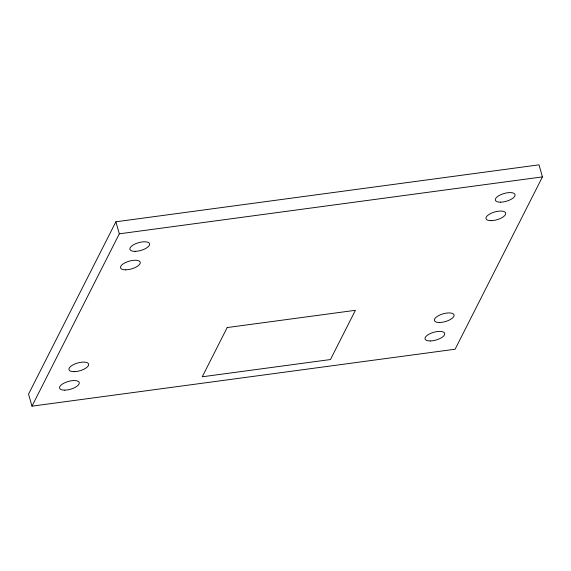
<?xml version="1.0" encoding="UTF-8"?>
<svg xmlns="http://www.w3.org/2000/svg" width="571" height="571" viewBox="0 0 571 571"><rect width="100%" height="100%" fill="white"/><g stroke="black" fill="none" stroke-linecap="round" stroke-linejoin="round"><path stroke-width="0.86" d="M115.884 221.784L28.55 394.111L31.983 406.159L455.116 349.216L542.45 176.889L539.017 164.841L115.884 221.784L119.31 233.825L31.983 406.159M119.31 233.825L542.45 176.889M227.187 327.554L202.234 376.796L330.459 359.544L355.412 310.303L227.187 327.554M125.784 269.819A10.228 4.047 -15.9 0 0 140.273 262.51A10.228 4.047 -15.9 0 0 125.099 262.746A10.228 4.047 -15.9 0 0 125.784 269.819M135.141 251.354A10.228 4.047 -15.9 0 0 149.631 244.045A10.228 4.047 -15.9 0 0 134.449 244.281A10.228 4.047 -15.9 0 0 135.141 251.354M64.808 390.136A10.228 4.047 -15.9 0 0 79.298 382.827A10.228 4.047 -15.9 0 0 64.123 383.062A10.228 4.047 -15.9 0 0 64.808 390.136M74.166 371.671A10.228 4.047 -15.9 0 0 88.655 364.362A10.228 4.047 -15.9 0 0 73.481 364.605A10.228 4.047 -15.9 0 0 74.166 371.671M491.238 220.642A10.228 4.047 -15.9 0 0 505.728 213.333A10.228 4.047 -15.9 0 0 490.553 213.568A10.228 4.047 -15.9 0 0 491.238 220.642M500.596 202.177A10.228 4.047 -15.9 0 0 515.085 194.868A10.228 4.047 -15.9 0 0 499.903 195.104A10.228 4.047 -15.9 0 0 500.596 202.177M430.263 340.958A10.228 4.047 -15.9 0 0 444.752 333.657A10.228 4.047 -15.9 0 0 429.578 333.892A10.228 4.047 -15.9 0 0 430.263 340.958M439.62 322.494A10.228 4.047 -15.9 0 0 454.109 315.192A10.228 4.047 -15.9 0 0 438.935 315.428A10.228 4.047 -15.9 0 0 439.62 322.494"/></g></svg>
